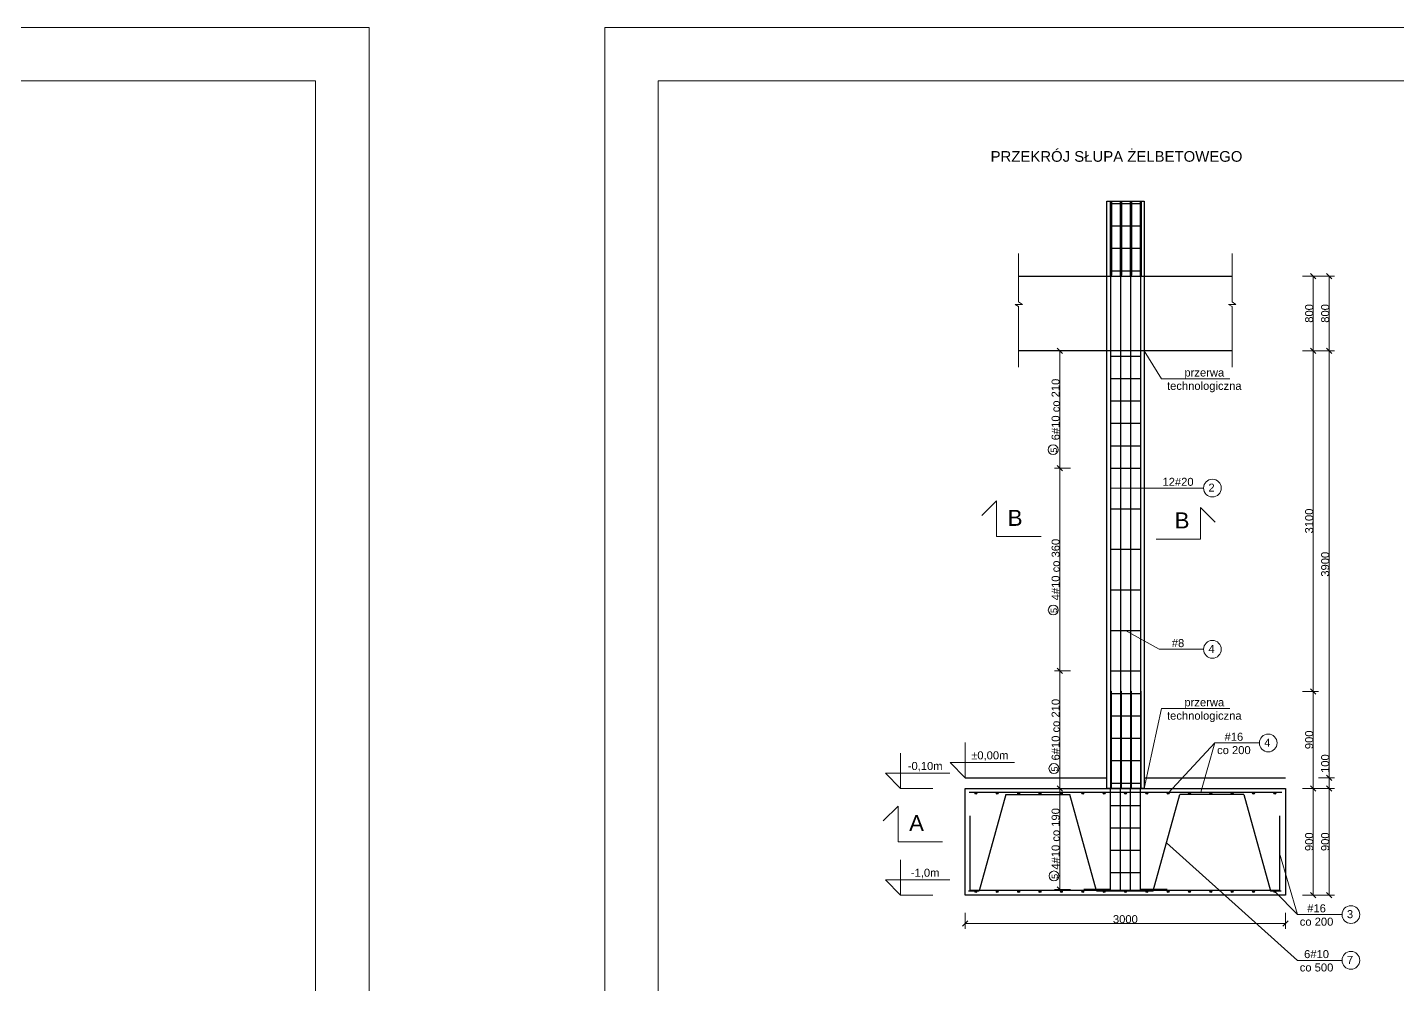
# Model space of a CAD drawing. Header units: millimetres. Extents: x 167217 to 300968, y 226456 to 301181.
# Drawn here: x 210464 to 223302, y 232338 to 241306 of the extents above; entities that cross this region are included whole.
import ezdxf

# ---------------------------------------------------------------- set-up
doc = ezdxf.new("R2010")
doc.units = ezdxf.units.MM
doc.layers.get('0').update_dxf_attribs({"lineweight": 5})
doc.layers.get('Defpoints').update_dxf_attribs({"lineweight": 25})
for name, color, linetype, lineweight in [('Linie', 7, 'Continuous', 5), ('opisówka', 255, 'Continuous', 5), ('Słupy', 1, 'Continuous', 25), ('zbrojenie dolne', 210, 'Continuous', 25), ('zbrojenie górne', 70, 'Continuous', 25), ('Ściany', 1, 'Continuous', 25)]:
    doc.layers.add(name, color=color, linetype=linetype, lineweight=lineweight)
doc.styles.add('KB2', font='arial.ttf', dxfattribs={"height": 230})
doc.styles.get("Standard").update_dxf_attribs({"font": 'arial.ttf'})
doc.dimstyles.new('Kopia KB2', dxfattribs={"dimscale": 0, "dimtxt": 75, "dimasz": 50, "dimexe": 50, "dimexo": 6.25, "dimtad": 1, "dimdec": 0, "dimtxsty": 'Standard', "dimblk": 'OBLIQUE', "dimcen": 2.5, "dimclrd": 256, "dimadec": 0, "dimazin": 0, "dimtfac": 1, "dimtdec": 0, "dimtmove": 0, "dimatfit": 2, "dimldrblk": 'DOT', "dimfxl": 100, "dimfxlon": 1, "dimlwd": 5, "dimlwe": 5, "dimarcsym": 0})

# ---------------------------------------------------------------- blocks, each defined once
blk = doc.blocks.new('_Oblique')
at = {"color": 0, "linetype": 'ByBlock', "lineweight": -2}
blk.add_line((-0.5, -0.5), (0.5, 0.5), dxfattribs=at)
blk = doc.blocks.new('*D261')
at = {"layer": 'Defpoints', "color": 0, "lineweight": 5, "ltscale": 100, "transparency": 16777216}
for p in [(220138, 234176), (220611, 234176), (220611, 233229)]:
    blk.add_point(p, dxfattribs=at)
at = {"layer": 'opisówka', "color": 0, "linetype": 'Continuous', "lineweight": 5, "ltscale": 100, "transparency": 16777216}
for p, q in [((220238, 234176), (220088, 234176)), ((220238, 233229), (220088, 233229))]:
    blk.add_line(p, q, dxfattribs=at)
at = {"layer": 'opisówka', "linetype": 'Continuous', "lineweight": 5, "ltscale": 100, "transparency": 16777216}
blk.add_line((220138, 233229), (220138, 234176), dxfattribs=at)
at = {"layer": 'opisówka', "lineweight": 5, "ltscale": 100, "transparency": 16777216, "xscale": 50, "yscale": 50, "zscale": 50}
for p, rotation in [((220138, 234176), 90), ((220138, 233229), 270)]:
    blk.add_blockref('_Oblique', p, dxfattribs=dict(at, rotation=rotation))
at = {"layer": 'opisówka', "color": 0, "ltscale": 100, "transparency": 16777216, "insert": (220098, 233703), "char_height": 75, "width": 788.27, "attachment_point": 5, "rotation": 90}
blk.add_mtext('4#10 co 190', dxfattribs=at)
blk = doc.blocks.new('_Dot')
at = {"color": 0, "linetype": 'ByBlock', "lineweight": -2}
blk.add_line((-0.5, 0), (-1, 0), dxfattribs=at)
at = {"color": 0, "linetype": 'ByBlock', "const_width": 0.5}
blk.add_lwpolyline([(-0.25, 0, 1), (0.25, 0, 1)], format="xyb", close=True, dxfattribs=at)
blk = doc.blocks.new('*D262')
at = {"layer": 'Defpoints', "color": 0, "lineweight": 5, "ltscale": 100, "transparency": 16777216}
for p in [(220138, 235276), (220611, 235276), (220611, 234176)]:
    blk.add_point(p, dxfattribs=at)
at = {"layer": 'opisówka', "color": 0, "linetype": 'Continuous', "lineweight": 5, "ltscale": 100, "transparency": 16777216}
for p, q in [((220238, 235276), (220088, 235276)), ((220238, 234176), (220088, 234176))]:
    blk.add_line(p, q, dxfattribs=at)
at = {"layer": 'opisówka', "linetype": 'Continuous', "lineweight": 5, "ltscale": 100, "transparency": 16777216}
blk.add_line((220138, 234176), (220138, 235276), dxfattribs=at)
at = {"layer": 'opisówka', "lineweight": 5, "ltscale": 100, "transparency": 16777216, "xscale": 50, "yscale": 50, "zscale": 50}
for p, rotation in [((220138, 235276), 90), ((220138, 234176), 270)]:
    blk.add_blockref('_Oblique', p, dxfattribs=dict(at, rotation=rotation))
at = {"layer": 'opisówka', "color": 0, "ltscale": 100, "transparency": 16777216, "insert": (220098, 234726), "char_height": 75, "width": 708.43, "attachment_point": 5, "rotation": 90}
blk.add_mtext('6#10 co 210', dxfattribs=at)
blk = doc.blocks.new('*D263')
at = {"layer": 'Defpoints', "color": 0, "lineweight": 5, "ltscale": 100, "transparency": 16777216}
for p in [(220138, 237176), (220611, 237176), (220611, 235276)]:
    blk.add_point(p, dxfattribs=at)
at = {"layer": 'opisówka', "color": 0, "linetype": 'Continuous', "lineweight": 5, "ltscale": 100, "transparency": 16777216}
for p, q in [((220238, 237176), (220088, 237176)), ((220238, 235276), (220088, 235276))]:
    blk.add_line(p, q, dxfattribs=at)
at = {"layer": 'opisówka', "linetype": 'Continuous', "lineweight": 5, "ltscale": 100, "transparency": 16777216}
blk.add_line((220138, 235276), (220138, 237176), dxfattribs=at)
at = {"layer": 'opisówka', "lineweight": 5, "ltscale": 100, "transparency": 16777216, "xscale": 50, "yscale": 50, "zscale": 50}
for p, rotation in [((220138, 237176), 90), ((220138, 235276), 270)]:
    blk.add_blockref('_Oblique', p, dxfattribs=dict(at, rotation=rotation))
at = {"layer": 'opisówka', "color": 0, "ltscale": 100, "transparency": 16777216, "insert": (220098, 236226), "char_height": 75, "attachment_point": 5, "rotation": 90}
blk.add_mtext('4#10 co 360', dxfattribs=at)
blk = doc.blocks.new('*D264')
at = {"layer": 'Defpoints', "color": 0, "lineweight": 5, "ltscale": 100, "transparency": 16777216}
for p in [(220137, 238276), (220611, 238276), (220611, 237176)]:
    blk.add_point(p, dxfattribs=at)
at = {"layer": 'opisówka', "color": 0, "linetype": 'Continuous', "lineweight": 5, "ltscale": 100, "transparency": 16777216}
for p, q in [((220237, 238276), (220087, 238276)), ((220237, 237176), (220087, 237176))]:
    blk.add_line(p, q, dxfattribs=at)
at = {"layer": 'opisówka', "linetype": 'Continuous', "lineweight": 5, "ltscale": 100, "transparency": 16777216}
blk.add_line((220137, 237176), (220137, 238276), dxfattribs=at)
at = {"layer": 'opisówka', "lineweight": 5, "ltscale": 100, "transparency": 16777216, "xscale": 50, "yscale": 50, "zscale": 50}
for p, rotation in [((220137, 238276), 90), ((220137, 237176), 270)]:
    blk.add_blockref('_Oblique', p, dxfattribs=dict(at, rotation=rotation))
at = {"layer": 'opisówka', "color": 0, "ltscale": 100, "transparency": 16777216, "insert": (220098, 237726), "char_height": 75, "attachment_point": 5, "rotation": 90}
blk.add_mtext('6#10 co 210', dxfattribs=at)
blk = doc.blocks.new('*D253')
at = {"layer": 'Defpoints', "color": 0, "lineweight": 5, "ltscale": 100, "transparency": 16777216}
for p in [(219251, 233176), (222251, 233176), (222251, 232911)]:
    blk.add_point(p, dxfattribs=at)
at = {"layer": 'opisówka', "color": 0, "linetype": 'Continuous', "lineweight": 5, "ltscale": 100, "transparency": 16777216}
for p, q in [((219251, 233011), (219251, 232861)), ((222251, 233011), (222251, 232861))]:
    blk.add_line(p, q, dxfattribs=at)
at = {"layer": 'opisówka', "linetype": 'Continuous', "lineweight": 5, "ltscale": 100, "transparency": 16777216}
blk.add_line((219251, 232911), (222251, 232911), dxfattribs=at)
at = {"layer": 'opisówka', "lineweight": 5, "ltscale": 100, "transparency": 16777216, "xscale": 50, "yscale": 50, "zscale": 50, "rotation": 180}
blk.add_blockref('_Oblique', (219251, 232911), dxfattribs=at)
at = {"layer": 'opisówka', "lineweight": 5, "ltscale": 100, "transparency": 16777216, "xscale": 50, "yscale": 50, "zscale": 50}
blk.add_blockref('_Oblique', (222251, 232911), dxfattribs=at)
at = {"layer": 'opisówka', "color": 0, "ltscale": 100, "transparency": 16777216, "insert": (220751, 232950), "char_height": 75, "attachment_point": 5}
blk.add_mtext('3000', dxfattribs=at)
blk = doc.blocks.new('*D254')
at = {"layer": 'Defpoints', "color": 0, "lineweight": 5, "ltscale": 100, "transparency": 16777216}
for p in [(222251, 234176), (222512, 234176), (222251, 233176)]:
    blk.add_point(p, dxfattribs=at)
at = {"layer": 'opisówka', "color": 0, "linetype": 'Continuous', "lineweight": 5, "ltscale": 100, "transparency": 16777216}
for p, q in [((222412, 234176), (222562, 234176)), ((222412, 233176), (222562, 233176))]:
    blk.add_line(p, q, dxfattribs=at)
at = {"layer": 'opisówka', "linetype": 'Continuous', "lineweight": 5, "ltscale": 100, "transparency": 16777216}
blk.add_line((222512, 233176), (222512, 234176), dxfattribs=at)
at = {"layer": 'opisówka', "lineweight": 5, "ltscale": 100, "transparency": 16777216, "xscale": 50, "yscale": 50, "zscale": 50}
for p, rotation in [((222512, 234176), 90), ((222512, 233176), 270)]:
    blk.add_blockref('_Oblique', p, dxfattribs=dict(at, rotation=rotation))
at = {"layer": 'opisówka', "color": 0, "ltscale": 100, "transparency": 16777216, "insert": (222473, 233676), "char_height": 75, "attachment_point": 5, "rotation": 90}
blk.add_mtext('900', dxfattribs=at)
blk = doc.blocks.new('*D255')
at = {"layer": 'Defpoints', "color": 0, "lineweight": 5, "ltscale": 100, "transparency": 16777216}
for p in [(220900, 235085), (222512, 235085), (222251, 234176)]:
    blk.add_point(p, dxfattribs=at)
at = {"layer": 'opisówka', "color": 0, "linetype": 'Continuous', "lineweight": 5, "ltscale": 100, "transparency": 16777216}
for p, q in [((222412, 235085), (222562, 235085)), ((222412, 234176), (222562, 234176))]:
    blk.add_line(p, q, dxfattribs=at)
at = {"layer": 'opisówka', "linetype": 'Continuous', "lineweight": 5, "ltscale": 100, "transparency": 16777216}
blk.add_line((222512, 234176), (222512, 235085), dxfattribs=at)
at = {"layer": 'opisówka', "lineweight": 5, "ltscale": 100, "transparency": 16777216, "xscale": 50, "yscale": 50, "zscale": 50}
for p, rotation in [((222512, 235085), 90), ((222512, 234176), 270)]:
    blk.add_blockref('_Oblique', p, dxfattribs=dict(at, rotation=rotation))
at = {"layer": 'opisówka', "color": 0, "ltscale": 100, "transparency": 16777216, "insert": (222473, 234631), "char_height": 75, "attachment_point": 5, "rotation": 90}
blk.add_mtext('900', dxfattribs=at)
blk = doc.blocks.new('*D256')
at = {"layer": 'Defpoints', "color": 0, "lineweight": 5, "ltscale": 100, "transparency": 16777216}
for p in [(221751, 238276), (222512, 238276), (220900, 235085)]:
    blk.add_point(p, dxfattribs=at)
at = {"layer": 'opisówka', "color": 0, "linetype": 'Continuous', "lineweight": 5, "ltscale": 100, "transparency": 16777216}
for p, q in [((222412, 238276), (222562, 238276)), ((222412, 235085), (222562, 235085))]:
    blk.add_line(p, q, dxfattribs=at)
at = {"layer": 'opisówka', "linetype": 'Continuous', "lineweight": 5, "ltscale": 100, "transparency": 16777216}
blk.add_line((222512, 235085), (222512, 238276), dxfattribs=at)
at = {"layer": 'opisówka', "lineweight": 5, "ltscale": 100, "transparency": 16777216, "xscale": 50, "yscale": 50, "zscale": 50}
for p, rotation in [((222512, 238276), 90), ((222512, 235085), 270)]:
    blk.add_blockref('_Oblique', p, dxfattribs=dict(at, rotation=rotation))
at = {"layer": 'opisówka', "color": 0, "ltscale": 100, "transparency": 16777216, "insert": (222473, 236681), "char_height": 75, "attachment_point": 5, "rotation": 90}
blk.add_mtext('3100', dxfattribs=at)
blk = doc.blocks.new('*D257')
at = {"layer": 'Defpoints', "color": 0, "lineweight": 5, "ltscale": 100, "transparency": 16777216}
for p in [(221751, 238976), (222512, 238976), (221751, 238276)]:
    blk.add_point(p, dxfattribs=at)
at = {"layer": 'opisówka', "color": 0, "linetype": 'Continuous', "lineweight": 5, "ltscale": 100, "transparency": 16777216}
for p, q in [((222412, 238976), (222562, 238976)), ((222412, 238276), (222562, 238276))]:
    blk.add_line(p, q, dxfattribs=at)
at = {"layer": 'opisówka', "linetype": 'Continuous', "lineweight": 5, "ltscale": 100, "transparency": 16777216}
blk.add_line((222512, 238276), (222512, 238976), dxfattribs=at)
at = {"layer": 'opisówka', "lineweight": 5, "ltscale": 100, "transparency": 16777216, "xscale": 50, "yscale": 50, "zscale": 50}
for p, rotation in [((222512, 238976), 90), ((222512, 238276), 270)]:
    blk.add_blockref('_Oblique', p, dxfattribs=dict(at, rotation=rotation))
at = {"layer": 'opisówka', "color": 0, "ltscale": 100, "transparency": 16777216, "insert": (222473, 238626), "char_height": 75, "attachment_point": 5, "rotation": 90}
blk.add_mtext('800', dxfattribs=at)
blk = doc.blocks.new('*D250')
at = {"layer": 'Defpoints', "color": 0, "lineweight": 5, "ltscale": 100, "transparency": 16777216}
for p in [(222251, 234176), (222662, 234176), (222251, 233176)]:
    blk.add_point(p, dxfattribs=at)
at = {"layer": 'opisówka', "color": 0, "linetype": 'Continuous', "lineweight": 5, "ltscale": 100, "transparency": 16777216}
for p, q in [((222562, 234176), (222712, 234176)), ((222562, 233176), (222712, 233176))]:
    blk.add_line(p, q, dxfattribs=at)
at = {"layer": 'opisówka', "linetype": 'Continuous', "lineweight": 5, "ltscale": 100, "transparency": 16777216}
blk.add_line((222662, 233176), (222662, 234176), dxfattribs=at)
at = {"layer": 'opisówka', "lineweight": 5, "ltscale": 100, "transparency": 16777216, "xscale": 50, "yscale": 50, "zscale": 50}
for p, rotation in [((222662, 234176), 90), ((222662, 233176), 270)]:
    blk.add_blockref('_Oblique', p, dxfattribs=dict(at, rotation=rotation))
at = {"layer": 'opisówka', "color": 0, "ltscale": 100, "transparency": 16777216, "insert": (222623, 233676), "char_height": 75, "attachment_point": 5, "rotation": 90}
blk.add_mtext('900', dxfattribs=at)
blk = doc.blocks.new('*D258')
at = {"layer": 'Defpoints', "color": 0, "lineweight": 5, "ltscale": 100, "transparency": 16777216}
for p in [(222251, 234276), (222251, 234176), (222662, 234276)]:
    blk.add_point(p, dxfattribs=at)
at = {"layer": 'opisówka', "linetype": 'Continuous', "lineweight": 5, "ltscale": 100, "transparency": 16777216}
for p in [(222662, 234488), (222662, 234176)]:
    blk.add_line(p, (222662, 234276), dxfattribs=at)
at = {"layer": 'opisówka', "color": 0, "linetype": 'Continuous', "lineweight": 5, "ltscale": 100, "transparency": 16777216}
for p, q in [((222562, 234276), (222712, 234276)), ((222562, 234176), (222712, 234176))]:
    blk.add_line(p, q, dxfattribs=at)
at = {"layer": 'opisówka', "lineweight": 5, "ltscale": 100, "transparency": 16777216, "xscale": 50, "yscale": 50, "zscale": 50}
for p, rotation in [((222662, 234276), 90), ((222662, 234176), 270)]:
    blk.add_blockref('_Oblique', p, dxfattribs=dict(at, rotation=rotation))
at = {"layer": 'opisówka', "color": 0, "ltscale": 100, "transparency": 16777216, "insert": (222623, 234408), "char_height": 75, "attachment_point": 5, "rotation": 90}
blk.add_mtext('100', dxfattribs=at)
blk = doc.blocks.new('*D259')
at = {"layer": 'Defpoints', "color": 0, "lineweight": 5, "ltscale": 100, "transparency": 16777216}
for p in [(221751, 238276), (222662, 238276), (222251, 234276)]:
    blk.add_point(p, dxfattribs=at)
at = {"layer": 'opisówka', "color": 0, "linetype": 'Continuous', "lineweight": 5, "ltscale": 100, "transparency": 16777216}
for p, q in [((222562, 238276), (222712, 238276)), ((222562, 234276), (222712, 234276))]:
    blk.add_line(p, q, dxfattribs=at)
at = {"layer": 'opisówka', "linetype": 'Continuous', "lineweight": 5, "ltscale": 100, "transparency": 16777216}
blk.add_line((222662, 234276), (222662, 238276), dxfattribs=at)
at = {"layer": 'opisówka', "lineweight": 5, "ltscale": 100, "transparency": 16777216, "xscale": 50, "yscale": 50, "zscale": 50}
for p, rotation in [((222662, 238276), 90), ((222662, 234276), 270)]:
    blk.add_blockref('_Oblique', p, dxfattribs=dict(at, rotation=rotation))
at = {"layer": 'opisówka', "color": 0, "ltscale": 100, "transparency": 16777216, "insert": (222623, 236276), "char_height": 75, "attachment_point": 5, "rotation": 90}
blk.add_mtext('3900', dxfattribs=at)
blk = doc.blocks.new('*D260')
at = {"layer": 'Defpoints', "color": 0, "lineweight": 5, "ltscale": 100, "transparency": 16777216}
for p in [(221751, 238976), (222662, 238976), (221751, 238276)]:
    blk.add_point(p, dxfattribs=at)
at = {"layer": 'opisówka', "color": 0, "linetype": 'Continuous', "lineweight": 5, "ltscale": 100, "transparency": 16777216}
for p, q in [((222562, 238976), (222712, 238976)), ((222562, 238276), (222712, 238276))]:
    blk.add_line(p, q, dxfattribs=at)
at = {"layer": 'opisówka', "linetype": 'Continuous', "lineweight": 5, "ltscale": 100, "transparency": 16777216}
blk.add_line((222662, 238276), (222662, 238976), dxfattribs=at)
at = {"layer": 'opisówka', "lineweight": 5, "ltscale": 100, "transparency": 16777216, "xscale": 50, "yscale": 50, "zscale": 50}
for p, rotation in [((222662, 238976), 90), ((222662, 238276), 270)]:
    blk.add_blockref('_Oblique', p, dxfattribs=dict(at, rotation=rotation))
at = {"layer": 'opisówka', "color": 0, "ltscale": 100, "transparency": 16777216, "insert": (222623, 238626), "char_height": 75, "attachment_point": 5, "rotation": 90}
blk.add_mtext('800', dxfattribs=at)
blk = doc.blocks.new('*U271')
at = {"layer": 'zbrojenie górne', "ltscale": 100}
blk.add_line((-140, 0), (140, 0), dxfattribs=at)
blk = doc.blocks.new('*U272')
at = {"layer": 'opisówka', "color": 0, "linetype": 'ByBlock', "lineweight": -2, "transparency": 16777216}
for p in [(0, 1520), (0, 1140), (0, 760), (0, 380), (0, 0)]:
    blk.add_blockref('*U271', p, dxfattribs=at)

msp = doc.modelspace()

# ---------------------------------------------------------------- hatches: boundary and pattern name
at = {"layer": 'zbrojenie dolne', "ltscale": 100}
h = msp.add_hatch(color=256, dxfattribs=at)
h.dxf.hatch_style = 1
h.paths.add_polyline_path([(219342.3, 234132.3, 1), (219360.3, 234132.3, 1)])
h = msp.add_hatch(color=256, dxfattribs=at)
h.dxf.hatch_style = 1
h.paths.add_polyline_path([(219542.3, 234132.3, 1), (219560.3, 234132.3, 1)])
h = msp.add_hatch(color=256, dxfattribs=at)
h.dxf.hatch_style = 1
h.paths.add_polyline_path([(219742.3, 234132.3, 1), (219760.3, 234132.3, 1)])
h = msp.add_hatch(color=256, dxfattribs=at)
h.dxf.hatch_style = 1
h.paths.add_polyline_path([(219942.3, 234132.3, 1), (219960.3, 234132.3, 1)])
h = msp.add_hatch(color=256, dxfattribs=at)
h.dxf.hatch_style = 1
h.paths.add_polyline_path([(220142.3, 234132.3, 1), (220160.3, 234132.3, 1)])
h = msp.add_hatch(color=256, dxfattribs=at)
h.dxf.hatch_style = 1
h.paths.add_polyline_path([(220342.3, 234132.3, 1), (220360.3, 234132.3, 1)])
h = msp.add_hatch(color=256, dxfattribs=at)
h.dxf.hatch_style = 1
h.paths.add_polyline_path([(220542.3, 234132.3, 1), (220560.3, 234132.3, 1)])
h = msp.add_hatch(color=256, dxfattribs=at)
h.dxf.hatch_style = 1
h.paths.add_polyline_path([(220742.3, 234132.3, 1), (220760.3, 234132.3, 1)])
h = msp.add_hatch(color=256, dxfattribs=at)
h.dxf.hatch_style = 1
h.paths.add_polyline_path([(220942.3, 234132.3, 1), (220960.3, 234132.3, 1)])
h = msp.add_hatch(color=256, dxfattribs=at)
h.dxf.hatch_style = 1
h.paths.add_polyline_path([(221142.3, 234132.3, 1), (221160.3, 234132.3, 1)])
h = msp.add_hatch(color=256, dxfattribs=at)
h.dxf.hatch_style = 1
h.paths.add_polyline_path([(221142.3, 234132.3, 1), (221160.3, 234132.3, 1)])
h = msp.add_hatch(color=256, dxfattribs=at)
h.dxf.hatch_style = 1
h.paths.add_polyline_path([(221342.3, 234132.3, 1), (221360.3, 234132.3, 1)])
h = msp.add_hatch(color=256, dxfattribs=at)
h.dxf.hatch_style = 1
h.paths.add_polyline_path([(221542.3, 234132.3, 1), (221560.3, 234132.3, 1)])
h = msp.add_hatch(color=256, dxfattribs=at)
h.dxf.hatch_style = 1
h.paths.add_polyline_path([(221742.3, 234132.3, 1), (221760.3, 234132.3, 1)])
h = msp.add_hatch(color=256, dxfattribs=at)
h.dxf.hatch_style = 1
h.paths.add_polyline_path([(221942.3, 234132.3, 1), (221960.3, 234132.3, 1)])
h = msp.add_hatch(color=256, dxfattribs=at)
h.dxf.hatch_style = 1
h.paths.add_polyline_path([(222142.3, 234132.3, 1), (222160.3, 234132.3, 1)])
h = msp.add_hatch(color=256, dxfattribs=at)
h.dxf.hatch_style = 1
h.paths.add_polyline_path([(219342.3, 233210.2, 1), (219360.3, 233210.2, 1)])
h = msp.add_hatch(color=256, dxfattribs=at)
h.dxf.hatch_style = 1
h.paths.add_polyline_path([(219542.3, 233210.2, 1), (219560.3, 233210.2, 1)])
h = msp.add_hatch(color=256, dxfattribs=at)
h.dxf.hatch_style = 1
h.paths.add_polyline_path([(219742.3, 233210.2, 1), (219760.3, 233210.2, 1)])
h = msp.add_hatch(color=256, dxfattribs=at)
h.dxf.hatch_style = 1
h.paths.add_polyline_path([(219942.3, 233210.2, 1), (219960.3, 233210.2, 1)])
h = msp.add_hatch(color=256, dxfattribs=at)
h.dxf.hatch_style = 1
h.paths.add_polyline_path([(220142.3, 233210.2, 1), (220160.3, 233210.2, 1)])
h = msp.add_hatch(color=256, dxfattribs=at)
h.dxf.hatch_style = 1
h.paths.add_polyline_path([(220342.3, 233210.2, 1), (220360.3, 233210.2, 1)])
h = msp.add_hatch(color=256, dxfattribs=at)
h.dxf.hatch_style = 1
h.paths.add_polyline_path([(220542.3, 233210.2, 1), (220560.3, 233210.2, 1)])
h = msp.add_hatch(color=256, dxfattribs=at)
h.dxf.hatch_style = 1
h.paths.add_polyline_path([(220742.3, 233210.2, 1), (220760.3, 233210.2, 1)])
h = msp.add_hatch(color=256, dxfattribs=at)
h.dxf.hatch_style = 1
h.paths.add_polyline_path([(220942.3, 233210.2, 1), (220960.3, 233210.2, 1)])
h = msp.add_hatch(color=256, dxfattribs=at)
h.dxf.hatch_style = 1
h.paths.add_polyline_path([(221142.3, 233210.2, 1), (221160.3, 233210.2, 1)])
h = msp.add_hatch(color=256, dxfattribs=at)
h.dxf.hatch_style = 1
h.paths.add_polyline_path([(221142.3, 233210.2, 1), (221160.3, 233210.2, 1)])
h = msp.add_hatch(color=256, dxfattribs=at)
h.dxf.hatch_style = 1
h.paths.add_polyline_path([(221342.3, 233210.2, 1), (221360.3, 233210.2, 1)])
h = msp.add_hatch(color=256, dxfattribs=at)
h.dxf.hatch_style = 1
h.paths.add_polyline_path([(221542.3, 233210.2, 1), (221560.3, 233210.2, 1)])
h = msp.add_hatch(color=256, dxfattribs=at)
h.dxf.hatch_style = 1
h.paths.add_polyline_path([(221742.3, 233210.2, 1), (221760.3, 233210.2, 1)])
h = msp.add_hatch(color=256, dxfattribs=at)
h.dxf.hatch_style = 1
h.paths.add_polyline_path([(221942.3, 233210.2, 1), (221960.3, 233210.2, 1)])
h = msp.add_hatch(color=256, dxfattribs=at)
h.dxf.hatch_style = 1
h.paths.add_polyline_path([(222142.3, 233210.2, 1), (222160.3, 233210.2, 1)])

# ---------------------------------------------------------------- linework, layer by layer
at = {"layer": 'Linie', "ltscale": 100}
for p, q in [((219251.3, 234607), (219251.3, 234276.3)), ((218645.6, 234507), (218645.6, 234176.3)), ((219251.3, 234276.3), (219109.9, 234417.7)), ((219109.9, 234417.7), (219710.9, 234417.7)), ((218645.6, 234176.3), (218504.2, 234317.7)), ((218504.2, 234317.7), (219105.2, 234317.7)), ((218645.6, 233507), (218645.6, 233176.3)), ((218645.6, 233176.3), (218504.2, 233317.7)), ((218504.2, 233317.7), (219105.2, 233317.7))]:
    msp.add_line(p, q, dxfattribs=at)
at = {"layer": 'opisówka', "ltscale": 100}
for p, q in [((219751.3, 238976.3), (219751.3, 239188.5)), ((221751.3, 238976.3), (221751.3, 239188.5)), ((219751.3, 238976.3), (219751.3, 238735.4)), ((221751.3, 238976.3), (221751.3, 238735.4)), ((219787, 238711.2), (219717.6, 238711.2)), ((219717.6, 238711.2), (219751.3, 238689.4)), ((219751.3, 238735.4), (219787, 238711.2)), ((219751.3, 238689.4), (219751.3, 238536.3)), ((221787, 238711.2), (221717.6, 238711.2)), ((221717.6, 238711.2), (221751.3, 238689.4)), ((221751.3, 238735.4), (221787, 238711.2)), ((221751.3, 238689.4), (221751.3, 238536.3)), ((219751.3, 238536.3), (219751.3, 238123.5)), ((221751.3, 238536.3), (221751.3, 238123.5)), ((220926.3, 238276.3), (221088.2, 238014)), ((221088.2, 238014), (221312.9, 238014)), ((221729.3, 238014), (221312.9, 238014)), ((221066.9, 236989.8), (220611.3, 236989.8)), ((221483.3, 236989.8), (221066.9, 236989.8)), ((219544.5, 236871.3), (219406.3, 236733.1)), ((219544.5, 236536.1), (219544.5, 236871.3)), ((221455.7, 236512.2), (221455.7, 236809.2)), ((221455.7, 236809.2), (221593.9, 236671)), ((219961.5, 236536.1), (219544.5, 236536.1)), ((221038.6, 236512.2), (221455.7, 236512.2)), ((220751.3, 235656.3), (221066.9, 235478.8)), ((221483.3, 235478.8), (221066.9, 235478.8)), ((220926.3, 234176.3), (221088.2, 234924.2)), ((221088.2, 234924.2), (221312.9, 234924.2)), ((221729.3, 234924.2), (221312.9, 234924.2)), ((221589.9, 234601.4), (221151.3, 234132.3)), ((221589.9, 234601.4), (221457.4, 234141.3)), ((222006.4, 234601.4), (221589.9, 234601.4)), ((218620.9, 234010.7), (218482.8, 233872.5)), ((218620.9, 233675.4), (218620.9, 234010.7)), ((219038, 233675.4), (218620.9, 233675.4)), ((222364.5, 232564.9), (221135.6, 233667.2)), ((222364.5, 232993.8), (222196.3, 233570.3)), ((222364.5, 232993.8), (222151.3, 233210.2)), ((222780.9, 232993.8), (222364.5, 232993.8)), ((222780.9, 232564.9), (222364.5, 232564.9))]:
    msp.add_line(p, q, dxfattribs=at)
at = {"layer": 'opisówka', "lineweight": 5}
for p, q in [((218645.6, 234176.3), (218945.6, 234176.3)), ((218645.6, 233176.3), (218945.6, 233176.3))]:
    msp.add_line(p, q, dxfattribs=at)
at = {"layer": 'opisówka', "ltscale": 100}
for points in [[(192664.5, 241305.9), (213664.5, 241305.9), (213664.5, 226455.9), (192664.5, 226455.9)], [(236872.6, 226455.9), (215872.6, 226455.9), (215872.6, 241305.9), (236872.6, 241305.9)], [(193164.5, 240805.9), (213164.5, 240805.9), (213164.5, 226955.9), (193164.5, 226955.9)], [(236372.6, 226955.9), (216372.6, 226955.9), (216372.6, 240805.9), (236372.6, 240805.9)]]:
    msp.add_lwpolyline(points, close=True, dxfattribs=at)
for centre, radius in [((220074.3, 237349.4), 46.4), ((221566.4, 236989.8), 83.1), ((220075.4, 235847.2), 46.4), ((221566.4, 235478.8), 83.1), ((222089.5, 234601.4), 83.1), ((220081.7, 234361.7), 46.4), ((220082.2, 233356), 46.4), ((222864.1, 232993.8), 83.1), ((222864.1, 232564.9), 83.1)]:
    msp.add_circle(centre, radius, dxfattribs=at)
at = {"layer": 'Słupy', "ltscale": 100}
for points in [[(220576.3, 239676.3), (220926.3, 239676.3), (220926.3, 234176.3), (220576.3, 234176.3)], [(219251.3, 234176.3), (222251.3, 234176.3), (222251.3, 233176.3), (219251.3, 233176.3)]]:
    msp.add_lwpolyline(points, close=True, dxfattribs=at)
for points in [[(219751.3, 238976.3), (221751.3, 238976.3)], [(221751.3, 238276.3), (219751.3, 238276.3)]]:
    msp.add_lwpolyline(points, dxfattribs=at)
at = {"layer": 'zbrojenie dolne', "ltscale": 100}
for p, q in [((220611.3, 238976.3), (220611.3, 239676.3)), ((220704.6, 238976.3), (220704.6, 239676.3)), ((220798, 238976.3), (220798, 239676.3)), ((220891.3, 238976.3), (220891.3, 239676.3)), ((219286.3, 234141.3), (222216.3, 234141.3)), ((219630.6, 234117.2), (219380.6, 233217.2)), ((219630.6, 234117.2), (220230.6, 234117.2)), ((220480.6, 233217.2), (220230.6, 234117.2)), ((221010.6, 233217.2), (221260.6, 234117.2)), ((221860.6, 234117.2), (221260.6, 234117.2)), ((221860.6, 234117.2), (222110.6, 233217.2)), ((219280.6, 233217.2), (219380.6, 233217.2)), ((220611.3, 233229.3), (220361.3, 233229.3)), ((220480.6, 233217.2), (221010.6, 233217.2)), ((222110.6, 233217.2), (222210.6, 233217.4))]:
    msp.add_line(p, q, dxfattribs=at)
for points in [[(220620.3, 239676.3), (220620.3, 238985.3), (220611.3, 238976.3), (220611.3, 234176.3)], [(220713.6, 239676.3), (220713.6, 238985.3), (220704.6, 238976.3), (220704.6, 234176.3)], [(220807, 239676.3), (220807, 238985.3), (220798, 238976.3), (220798, 234176.3)], [(220900.3, 239676.3), (220900.3, 238985.3), (220891.3, 238976.3), (220891.3, 234176.3)], [(220611.3, 233229.3), (220611.3, 234176.3), (220620.3, 234185.3), (220620.3, 235085.3)], [(220704.6, 233229.3), (220704.6, 234176.3), (220713.6, 234185.3), (220713.6, 235085.3)], [(220798, 233229.3), (220798, 234176.3), (220807, 234185.3), (220807, 235085.3)], [(221141.3, 233229.3), (220891.3, 233229.3), (220891.3, 234176.3), (220900.3, 234185.3), (220900.3, 235085.3)], [(222196.3, 233920.3), (222196.3, 233220.3), (219296.3, 233220.3), (219296.3, 233920.3)]]:
    msp.add_lwpolyline(points, dxfattribs=at)
for centre in [(219351.3, 234132.3), (219551.3, 234132.3), (219751.3, 234132.3), (219951.3, 234132.3), (220151.3, 234132.3), (220351.3, 234132.3), (220551.3, 234132.3), (220751.3, 234132.3), (220951.3, 234132.3), (221151.3, 234132.3), (221151.3, 234132.3), (221351.3, 234132.3), (221551.3, 234132.3), (221751.3, 234132.3), (221951.3, 234132.3), (222151.3, 234132.3), (219351.3, 233210.2), (219551.3, 233210.2), (219751.3, 233210.2), (219951.3, 233210.2), (220151.3, 233210.2), (220351.3, 233210.2), (220551.3, 233210.2), (220751.3, 233210.2), (220951.3, 233210.2), (221151.3, 233210.2), (221151.3, 233210.2), (221351.3, 233210.2), (221551.3, 233210.2), (221751.3, 233210.2), (221951.3, 233210.2), (222151.3, 233210.2)]:
    msp.add_circle(centre, 9, dxfattribs=at)
at = {"layer": 'zbrojenie górne', "ltscale": 100}
for p, q in [((220611.3, 239656.3), (220900.3, 239656.3)), ((220611.3, 239446.3), (220900.3, 239446.3)), ((220611.3, 239236.3), (220900.3, 239236.3)), ((220611.3, 239026.3), (220900.3, 239026.3)), ((220611.3, 238226.3), (220891.3, 238226.3)), ((220611.3, 238016.3), (220891.3, 238016.3)), ((220611.3, 237806.3), (220891.3, 237806.3)), ((220611.3, 237596.3), (220891.3, 237596.3)), ((220611.3, 237386.3), (220891.3, 237386.3)), ((220611.3, 237176.3), (220891.3, 237176.3)), ((220611.3, 235066.3), (220900.3, 235066.3)), ((220611.3, 234856.3), (220900.3, 234856.3)), ((220611.3, 234646.3), (220900.3, 234646.3)), ((220611.3, 234436.3), (220900.3, 234436.3)), ((220611.3, 234226.3), (220900.3, 234226.3)), ((220611.3, 234226.3), (220891.3, 234226.3)), ((220611.3, 234016.3), (220891.3, 234016.3)), ((220611.3, 233806.3), (220891.3, 233806.3)), ((220611.3, 233596.3), (220891.3, 233596.3)), ((220611.3, 233386.3), (220891.3, 233386.3))]:
    msp.add_line(p, q, dxfattribs=at)
at = {"layer": 'Ściany', "ltscale": 100}
for p, q in [((219251.3, 234276.3), (220576.3, 234276.3)), ((220926.3, 234276.3), (222251.3, 234276.3))]:
    msp.add_line(p, q, dxfattribs=at)

# ---------------------------------------------------------------- block references
at = {"layer": 'opisówka', "lineweight": 5}
msp.add_blockref('*U272', (220751.3, 235276.3), dxfattribs=at)

# ---------------------------------------------------------------- texts
at = {"layer": 'Linie', "ltscale": 100, "style": 'KB2'}
for s, width, insert, char_height, attachment_point in [('\\pxqc;^IPRZEKRÓJ SŁUPA ŻELBETOWEGO  ', 2928.108, (219184.6, 240147), 100, 1), ('\\A1;\\pxqc;przerwa\\Ptechnologiczna', 405.03, (221288.1, 238109.8), 75, 1), ('\\A1;\\pxqc;12#20  ', 405.03, (221042.1, 237085.7), 75, 1), ('\\pxqc;2', 136.168, (221490.3, 237031.1), 75, 1), ('\\pxqc;B', 495.535, (219470.2, 236785.8), 150, 1), ('\\pxqc;B', 495.535, (221529.9, 236762), 150, 3), ('\\A1;\\pxqc;#8  ', 405.03, (221042.1, 235574.7), 75, 1), ('\\pxqc;4', 136.168, (221490.3, 235520.1), 75, 1), ('\\A1;\\pxqc;przerwa\\Ptechnologiczna', 405.03, (221288.1, 235020), 75, 1), ('\\A1;\\pxqc;#16  \\Pco 200', 405.03, (221565.1, 234697.2), 75, 1), ('\\pxqc;4', 136.168, (222013.3, 234642.6), 75, 1), ('\\pxqc;-0,10m', 495.535, (218627.5, 234423.2), 75, 1), ('\\pxqc;%%P0,00m', 495.535, (219233.2, 234523.2), 75, 1), ('\\pxqc;A', 495.535, (218546.7, 233925.2), 150, 1), ('\\pxqc;-1,0m', 495.535, (218627.5, 233423.2), 75, 1), ('\\A1;\\pxqc;#16  \\Pco 200', 405.03, (222339.7, 233089.6), 75, 1), ('\\pxqc;3', 136.168, (222787.9, 233035), 75, 1), ('\\A1;\\pxqc;6#10  \\Pco 500', 405.03, (222339.7, 232660.7), 75, 1), ('\\pxqc;7', 136.168, (222787.9, 232606.2), 75, 1)]:
    msp.add_mtext_dynamic_manual_height_columns(s, width=width, gutter_width=1150, heights=[0], dxfattribs=dict(at, insert=insert, char_height=char_height, attachment_point=attachment_point))
at = {"layer": 'Linie', "ltscale": 100, "char_height": 60, "attachment_point": 1, "rotation": 90, "style": 'KB2'}
for insert in [(220051.3, 237306.9), (220052.4, 235804.7), (220058.7, 234319.2), (220059.1, 233313.5)]:
    msp.add_mtext_dynamic_manual_height_columns('\\pxqc;5', width=75.973, gutter_width=641.6, heights=[0], dxfattribs=dict(at, insert=insert))

# ---------------------------------------------------------------- dimensions: what is measured, and where the dimension line sits
at = {"layer": 'opisówka', "ltscale": 100}
for base, p1, p2, text, override, picture, middle in [((222511.9, 238976.3), (221751.3, 238276.3), (221751.3, 238976.3), '800', {"dimscale": 1, "dimtmove": 1}, '*D257', (222473, 238626.3)), ((222661.8, 238976.3), (221751.3, 238276.3), (221751.3, 238976.3), '800', {"dimscale": 1, "dimtmove": 1}, '*D260', (222622.9, 238626.3)), ((220136.9, 238276.3), (220611.3, 237176.3), (220611.3, 238276.3), '6#10 co 210', {"dimscale": 1, "dimtmove": 1}, '*D264', (220097.5, 237726.3)), ((222511.9, 238276.3), (220900.3, 235085.3), (221751.3, 238276.3), '3100', {"dimscale": 1, "dimtmove": 1}, '*D256', (222473, 236680.8)), ((222661.8, 238276.3), (222251.3, 234276.3), (221751.3, 238276.3), '3900', {"dimscale": 1, "dimtmove": 1}, '*D259', (222622.9, 236276.3)), ((220137.6, 237176.3), (220611.3, 235276.3), (220611.3, 237176.3), '4#10 co 360', {"dimscale": 1, "dimtmove": 1}, '*D263', (220098.1, 236226.3)), ((220137.6, 235276.3), (220611.3, 234176.3), (220611.3, 235276.3), '6#10 co 210', {"dimscale": 1, "dimtmove": 1}, '*D262', (220098.2, 234726.3)), ((222511.9, 235085.3), (222251.3, 234176.3), (220900.3, 235085.3), '900', {"dimscale": 1, "dimtmove": 1}, '*D255', (222473, 234630.8)), ((220137.6, 234176.3), (220611.3, 233229.3), (220611.3, 234176.3), '4#10 co 190', {"dimscale": 1}, '*D261', (220098.2, 233702.8)), ((222511.9, 234176.3), (222251.3, 233176.3), (222251.3, 234176.3), '900', {"dimscale": 1}, '*D254', (222473, 233676.3)), ((222661.8, 234176.3), (222251.3, 233176.3), (222251.3, 234176.3), '900', {"dimscale": 1}, '*D250', (222622.9, 233676.3))]:
    dim = msp.add_linear_dim(base=base, p1=p1, p2=p2, angle=90, text=text, dimstyle='Kopia KB2', override=override, dxfattribs=at)
    dim.commit()
    dim.dimension.update_dxf_attribs({"geometry": picture, "text_midpoint": middle})
dim = msp.add_linear_dim(base=(222661.8, 234276.3), p1=(222251.3, 234176.3), p2=(222251.3, 234276.3), angle=90, dimstyle='Kopia KB2', override={"dimscale": 1, "dimtmove": 1}, dxfattribs=at)
dim.commit()
dim.dimension.update_dxf_attribs({"geometry": '*D258', "text_midpoint": (222661.8, 234408), "dimtype": 160})
dim = msp.add_linear_dim(base=(222251.3, 232911), p1=(219251.3, 233176.3), p2=(222251.3, 233176.3), dimstyle='Kopia KB2', override={"dimscale": 1}, dxfattribs=at)
dim.commit()
dim.dimension.update_dxf_attribs({"geometry": '*D253', "text_midpoint": (220751.3, 232950)})

doc.saveas('drawing.dxf')
